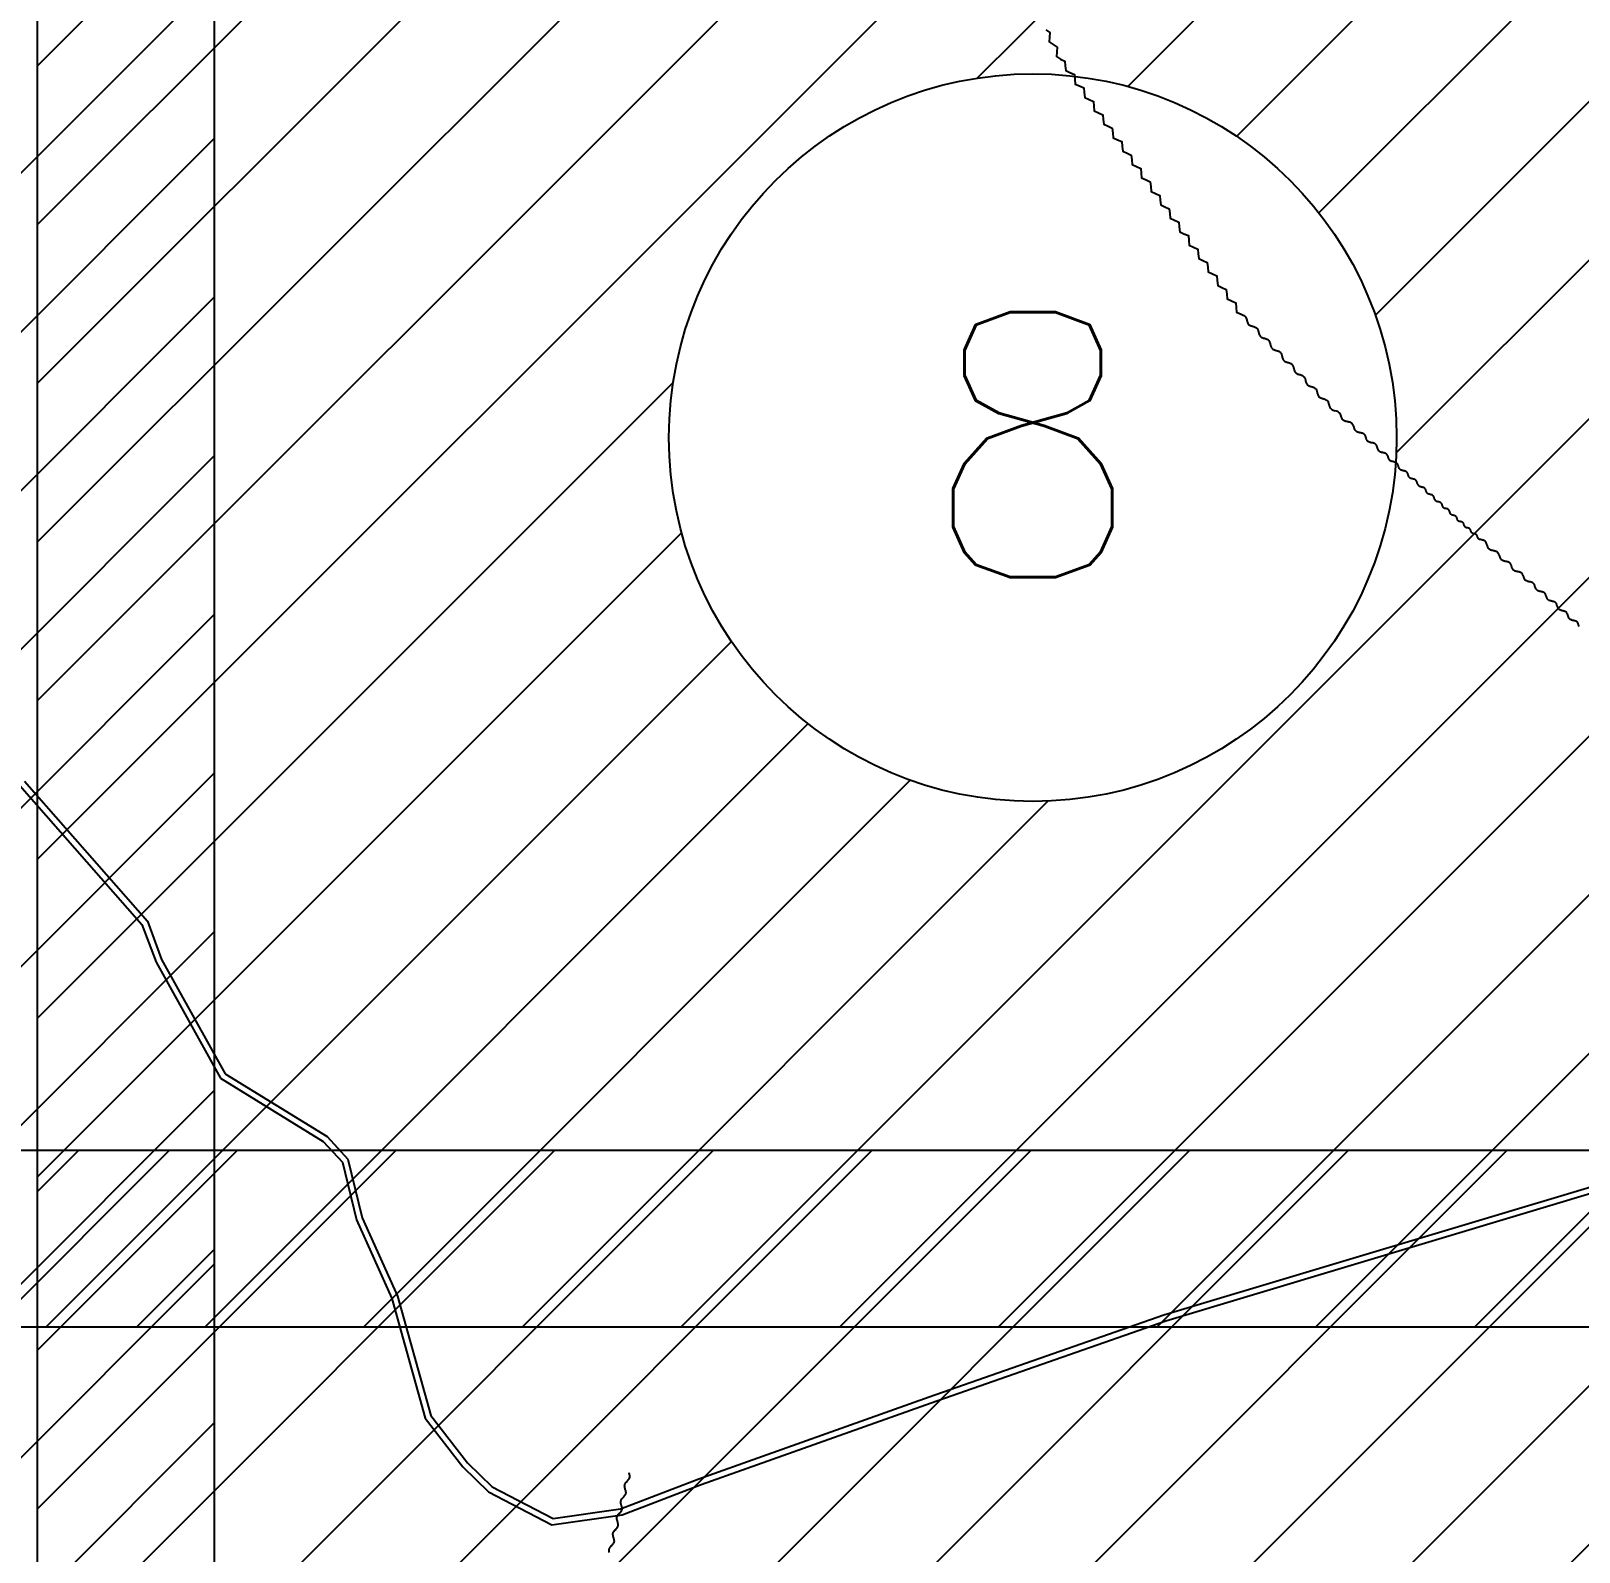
# Model space of a CAD drawing. Header units: metres. Extents: x 511708 to 512549, y 196282 to 196876.
# Drawn here: x 512415.74 to 512433.08, y 196493.22 to 196510.26 of the extents above; entities that cross this region are included whole.
import ezdxf
from ezdxf.enums import TextEntityAlignment as Align

# ---------------------------------------------------------------- set-up
doc = ezdxf.new("R2010")
doc.units = ezdxf.units.M
doc.header["$MEASUREMENT"] = 0
doc.layers.get('0').update_dxf_attribs({"linetype": 'CONTINUOUS'})
doc.styles.get("Standard").update_dxf_attribs({"font": 'Simplex.shx'})

msp = doc.modelspace()

# ---------------------------------------------------------------- hatches: boundary and pattern name
at = {"ltscale": 30}
h = msp.add_hatch(dxfattribs=at)
h.set_pattern_fill('LINE', color=2, scale=0.396, angle=45, style=0)
h.set_pattern_definition([(45, (510635.8625, 194380.4005), (-0.88904536, 0.88904536), [])])
edge = h.paths.add_edge_path(flags=16)
edge.add_arc((512406.643, 196505.707), 4.076, 0, 360)
h.paths.add_polyline_path([(512395.492, 196515.67), (512417.794, 196515.67), (512417.794, 196495.743), (512395.492, 196495.743)])
h = msp.add_hatch(dxfattribs=at)
h.set_pattern_fill('LINE', color=2, scale=0.396, angle=45, style=0)
h.set_pattern_definition([(45, (510656.1841, 194380.4005), (-0.88904536, 0.88904536), [])])
edge = h.paths.add_edge_path(flags=16)
edge.add_arc((512426.964, 196505.707), 4.076, 0, 360)
h.paths.add_polyline_path([(512415.814, 196515.67), (512438.115, 196515.67), (512438.115, 196495.743), (512415.814, 196495.743)])
h = msp.add_hatch(dxfattribs=at)
h.set_pattern_fill('LINE', color=2, scale=0.396, angle=45, style=0)
h.set_pattern_definition([(45, (510635.8625, 194362.4543), (-0.88904536, 0.88904536), [])])
edge = h.paths.add_edge_path(flags=16)
edge.add_arc((512406.643, 196487.76), 4.076, 0, 360)
h.paths.add_polyline_path([(512395.492, 196497.723), (512417.794, 196497.723), (512417.794, 196477.797), (512395.492, 196477.797)])
h = msp.add_hatch(dxfattribs=at)
h.set_pattern_fill('LINE', color=2, scale=0.396, angle=45, style=0)
h.set_pattern_definition([(45, (510656.1841, 194362.4543), (-0.88904536, 0.88904536), [])])
edge = h.paths.add_edge_path(flags=16)
edge.add_arc((512426.964, 196487.76), 4.076, 0, 360)
h.paths.add_polyline_path([(512415.814, 196497.723), (512438.115, 196497.723), (512438.115, 196477.797), (512415.814, 196477.797)])

# ---------------------------------------------------------------- linework, layer by layer
at = {"color": 3}
for p, q in [((512415.617, 196501.811), (512416.984, 196500.254)), ((512415.666, 196501.86), (512417.045, 196500.29)), ((512416.984, 196500.254), (512417.141, 196499.83)), ((512417.045, 196500.29), (512417.204, 196499.859)), ((512417.141, 196499.83), (512417.863, 196498.531)), ((512417.204, 196499.859), (512417.915, 196498.58)), ((512428.433, 196495.88), (512437.932, 196498.73)), ((512428.455, 196495.814), (512437.952, 196498.663)), ((512417.863, 196498.531), (512419.013, 196497.823)), ((512417.915, 196498.58), (512419.057, 196497.877)), ((512419.013, 196497.823), (512419.229, 196497.591)), ((512419.057, 196497.877), (512419.292, 196497.625)), ((512419.229, 196497.591), (512419.386, 196496.944)), ((512419.292, 196497.625), (512419.452, 196496.966)), ((512419.386, 196496.944), (512419.782, 196496.063)), ((512419.452, 196496.966), (512419.847, 196496.087)), ((512419.782, 196496.063), (512420.156, 196494.721)), ((512419.847, 196496.087), (512420.219, 196494.753)), ((512425.803, 196494.959), (512428.433, 196495.88)), ((512425.826, 196494.894), (512428.455, 196495.814)), ((512423.224, 196494.043), (512425.803, 196494.959)), ((512423.248, 196493.978), (512425.826, 196494.894)), ((512420.156, 196494.721), (512420.58, 196494.177)), ((512420.219, 196494.753), (512420.632, 196494.223)), ((512420.58, 196494.177), (512420.867, 196493.895)), ((512420.632, 196494.223), (512420.908, 196493.952)), ((512420.908, 196493.952), (512421.59, 196493.597)), ((512422.345, 196493.705), (512423.224, 196494.043)), ((512422.363, 196493.637), (512423.248, 196493.978)), ((512420.867, 196493.895), (512421.577, 196493.525)), ((512421.577, 196493.525), (512422.363, 196493.637)), ((512421.59, 196493.597), (512422.345, 196493.705))]:
    msp.add_line(p, q, dxfattribs=at)
at = {"color": 5, "linetype": 'Continuous', "lineweight": -3}
for points in [[(512395.492, 196515.67), (512417.794, 196515.67), (512417.794, 196495.743), (512395.492, 196495.743)], [(512415.814, 196515.67), (512438.115, 196515.67), (512438.115, 196495.743), (512415.814, 196495.743)], [(512395.492, 196497.723), (512417.794, 196497.723), (512417.794, 196477.797), (512395.492, 196477.797)], [(512415.814, 196497.723), (512438.115, 196497.723), (512438.115, 196477.797), (512415.814, 196477.797)]]:
    msp.add_lwpolyline(points, close=True, dxfattribs=at)
at = {"color": 42, "lineweight": -3, "ltscale": 30}
for points in [[(512427.111, 196510.276), (512427.155, 196510.247), (512427.152, 196510.194), (512427.149, 196510.141), (512427.193, 196510.112), (512427.237, 196510.083), (512427.234, 196510.03), (512427.231, 196509.977), (512427.275, 196509.948), (512427.323, 196509.925), (512427.328, 196509.872), (512427.333, 196509.819), (512427.381, 196509.797), (512427.43, 196509.775), (512427.435, 196509.722), (512427.439, 196509.669), (512427.488, 196509.647), (512427.536, 196509.625), (512427.541, 196509.572), (512427.546, 196509.519), (512427.594, 196509.496), (512427.643, 196509.474), (512427.647, 196509.421), (512427.652, 196509.368), (512427.701, 196509.346), (512427.749, 196509.324), (512427.754, 196509.271), (512427.759, 196509.218), (512427.807, 196509.195), (512427.855, 196509.173), (512427.86, 196509.12), (512427.865, 196509.067), (512427.913, 196509.045), (512427.962, 196509.023), (512427.967, 196508.97), (512427.972, 196508.917), (512428.02, 196508.895), (512428.068, 196508.872), (512428.073, 196508.819), (512428.078, 196508.766), (512428.126, 196508.744), (512428.175, 196508.722), (512428.179, 196508.669), (512428.184, 196508.616), (512428.233, 196508.594), (512428.281, 196508.572), (512428.286, 196508.519), (512428.291, 196508.466), (512428.339, 196508.443), (512428.387, 196508.421), (512428.392, 196508.368), (512428.397, 196508.315), (512428.445, 196508.293), (512428.494, 196508.271), (512428.499, 196508.218), (512428.504, 196508.165), (512428.552, 196508.143), (512428.6, 196508.12), (512428.605, 196508.067), (512428.61, 196508.014), (512428.658, 196507.992), (512428.707, 196507.97), (512428.711, 196507.917), (512428.716, 196507.864), (512428.765, 196507.842), (512428.813, 196507.819), (512428.818, 196507.767), (512428.823, 196507.714), (512428.871, 196507.691), (512428.919, 196507.669), (512428.924, 196507.616), (512428.929, 196507.563), (512428.977, 196507.541), (512429.026, 196507.519), (512429.031, 196507.466), (512429.036, 196507.413), (512429.084, 196507.39), (512429.132, 196507.368), (512429.137, 196507.315), (512429.142, 196507.262), (512429.19, 196507.24), (512429.239, 196507.218), (512429.244, 196507.165), (512429.248, 196507.112), (512429.297, 196507.09)], [(512429.297, 196507.09), (512429.314, 196507.084), (512429.328, 196507.077), (512429.339, 196507.069), (512429.347, 196507.061), (512429.352, 196507.052), (512429.356, 196507.044), (512429.359, 196507.035), (512429.361, 196507.026), (512429.363, 196507.018), (512429.365, 196507.011), (512429.367, 196507.004), (512429.37, 196506.997), (512429.372, 196506.991), (512429.375, 196506.985), (512429.378, 196506.98), (512429.382, 196506.976), (512429.387, 196506.972), (512429.392, 196506.968), (512429.397, 196506.965), (512429.403, 196506.963), (512429.409, 196506.96), (512429.415, 196506.958), (512429.422, 196506.956), (512429.428, 196506.955), (512429.435, 196506.953), (512429.441, 196506.951), (512429.447, 196506.949), (512429.453, 196506.946), (512429.459, 196506.944), (512429.465, 196506.941), (512429.47, 196506.937), (512429.474, 196506.933), (512429.478, 196506.929), (512429.481, 196506.924), (512429.484, 196506.918), (512429.486, 196506.913), (512429.488, 196506.906), (512429.49, 196506.9), (512429.492, 196506.894), (512429.494, 196506.887), (512429.495, 196506.88), (512429.497, 196506.874), (512429.499, 196506.868), (512429.501, 196506.861), (512429.504, 196506.856), (512429.507, 196506.85), (512429.51, 196506.845), (512429.514, 196506.841), (512429.518, 196506.837), (512429.523, 196506.833), (512429.528, 196506.83), (512429.534, 196506.828), (512429.54, 196506.825), (512429.546, 196506.823), (512429.553, 196506.821), (512429.559, 196506.82), (512429.566, 196506.818), (512429.572, 196506.816), (512429.579, 196506.814), (512429.585, 196506.811), (512429.591, 196506.809), (512429.596, 196506.806), (512429.601, 196506.802), (512429.605, 196506.798), (512429.609, 196506.794), (512429.612, 196506.789), (512429.615, 196506.783), (512429.618, 196506.778), (512429.62, 196506.771), (512429.622, 196506.765), (512429.623, 196506.759), (512429.625, 196506.752), (512429.627, 196506.745), (512429.629, 196506.739), (512429.63, 196506.733), (512429.633, 196506.726), (512429.635, 196506.721), (512429.638, 196506.715), (512429.641, 196506.71), (512429.645, 196506.706), (512429.649, 196506.702), (512429.654, 196506.698), (512429.66, 196506.695), (512429.665, 196506.693), (512429.672, 196506.69), (512429.678, 196506.688), (512429.684, 196506.686), (512429.691, 196506.684), (512429.697, 196506.683), (512429.704, 196506.681), (512429.71, 196506.679), (512429.716, 196506.676), (512429.722, 196506.674), (512429.727, 196506.671), (512429.732, 196506.667), (512429.737, 196506.663), (512429.74, 196506.659), (512429.744, 196506.654), (512429.747, 196506.648), (512429.749, 196506.643), (512429.751, 196506.636), (512429.753, 196506.63), (512429.755, 196506.624), (512429.757, 196506.617), (512429.758, 196506.61), (512429.76, 196506.604), (512429.762, 196506.598), (512429.764, 196506.591), (512429.766, 196506.586), (512429.769, 196506.58), (512429.773, 196506.575), (512429.776, 196506.571), (512429.781, 196506.567), (512429.786, 196506.563), (512429.791, 196506.56), (512429.797, 196506.558), (512429.803, 196506.555), (512429.809, 196506.553), (512429.816, 196506.551), (512429.822, 196506.549), (512429.829, 196506.548), (512429.835, 196506.546), (512429.841, 196506.544), (512429.848, 196506.541), (512429.853, 196506.539), (512429.859, 196506.536), (512429.864, 196506.532), (512429.868, 196506.528), (512429.872, 196506.524), (512429.875, 196506.519), (512429.878, 196506.513), (512429.88, 196506.507), (512429.883, 196506.501), (512429.884, 196506.495), (512429.886, 196506.488), (512429.888, 196506.482), (512429.89, 196506.475), (512429.891, 196506.469), (512429.893, 196506.462), (512429.895, 196506.456), (512429.898, 196506.45), (512429.901, 196506.445), (512429.904, 196506.44), (512429.908, 196506.435), (512429.912, 196506.432), (512429.917, 196506.428), (512429.922, 196506.425), (512429.928, 196506.423), (512429.934, 196506.42), (512429.941, 196506.418), (512429.947, 196506.416), (512429.954, 196506.414), (512429.96, 196506.413), (512429.967, 196506.411), (512429.973, 196506.408), (512429.979, 196506.406), (512429.985, 196506.404), (512429.99, 196506.401), (512429.995, 196506.397), (512429.999, 196506.393), (512430.003, 196506.389), (512430.006, 196506.384), (512430.009, 196506.378), (512430.012, 196506.372), (512430.014, 196506.366), (512430.016, 196506.36), (512430.018, 196506.353), (512430.019, 196506.347), (512430.021, 196506.34), (512430.023, 196506.334), (512430.025, 196506.327), (512430.027, 196506.321), (512430.029, 196506.315), (512430.032, 196506.31), (512430.035, 196506.305), (512430.039, 196506.3), (512430.043, 196506.297), (512430.048, 196506.293), (512430.054, 196506.29), (512430.06, 196506.288), (512430.066, 196506.285), (512430.072, 196506.283), (512430.078, 196506.281), (512430.085, 196506.279), (512430.091, 196506.277), (512430.098, 196506.276), (512430.104, 196506.273), (512430.11, 196506.271), (512430.116, 196506.269), (512430.121, 196506.266), (512430.126, 196506.262), (512430.131, 196506.258), (512430.135, 196506.254), (512430.138, 196506.249), (512430.141, 196506.243), (512430.143, 196506.237), (512430.145, 196506.231), (512430.147, 196506.225), (512430.149, 196506.218), (512430.151, 196506.212), (512430.152, 196506.205), (512430.154, 196506.199), (512430.156, 196506.192), (512430.158, 196506.186), (512430.161, 196506.18), (512430.163, 196506.175), (512430.167, 196506.17), (512430.17, 196506.165), (512430.175, 196506.161), (512430.18, 196506.158), (512430.185, 196506.155), (512430.191, 196506.152), (512430.197, 196506.15), (512430.203, 196506.148), (512430.21, 196506.146), (512430.216, 196506.144), (512430.223, 196506.142), (512430.229, 196506.14), (512430.236, 196506.138), (512430.242, 196506.136), (512430.247, 196506.133), (512430.253, 196506.131), (512430.258, 196506.127), (512430.262, 196506.123), (512430.266, 196506.119), (512430.269, 196506.114), (512430.272, 196506.108), (512430.275, 196506.102), (512430.277, 196506.095), (512430.279, 196506.088), (512430.281, 196506.08), (512430.283, 196506.072), (512430.285, 196506.064), (512430.288, 196506.055), (512430.292, 196506.047), (512430.298, 196506.038), (512430.306, 196506.03), (512430.316, 196506.022), (512430.33, 196506.015), (512430.348, 196506.009)], [(512433.085, 196503.592), (512433.083, 196503.597), (512433.081, 196503.603), (512433.08, 196503.608), (512433.078, 196503.614), (512433.076, 196503.619), (512433.074, 196503.624), (512433.071, 196503.629), (512433.069, 196503.634), (512433.066, 196503.638), (512433.062, 196503.642), (512433.058, 196503.645), (512433.054, 196503.647), (512433.049, 196503.65), (512433.044, 196503.652), (512433.039, 196503.653), (512433.033, 196503.655), (512433.028, 196503.656), (512433.022, 196503.658), (512433.016, 196503.659), (512433.011, 196503.66), (512433.005, 196503.662), (512433, 196503.663), (512432.995, 196503.665), (512432.99, 196503.668), (512432.986, 196503.67), (512432.982, 196503.673), (512432.978, 196503.677), (512432.975, 196503.681), (512432.972, 196503.686), (512432.97, 196503.69), (512432.968, 196503.696), (512432.966, 196503.701), (512432.964, 196503.706), (512432.962, 196503.712), (512432.96, 196503.718), (512432.958, 196503.723), (512432.956, 196503.728), (512432.954, 196503.734), (512432.952, 196503.738), (512432.949, 196503.743), (512432.946, 196503.747), (512432.943, 196503.751), (512432.939, 196503.754), (512432.934, 196503.757), (512432.929, 196503.759), (512432.924, 196503.761), (512432.919, 196503.762), (512432.913, 196503.764), (512432.908, 196503.765), (512432.902, 196503.766), (512432.896, 196503.767), (512432.891, 196503.769), (512432.885, 196503.77), (512432.88, 196503.772), (512432.875, 196503.774), (512432.87, 196503.776), (512432.865, 196503.778), (512432.861, 196503.782), (512432.858, 196503.785), (512432.854, 196503.789), (512432.852, 196503.794), (512432.849, 196503.799), (512432.847, 196503.804), (512432.845, 196503.809), (512432.843, 196503.815), (512432.841, 196503.82), (512432.839, 196503.826), (512432.837, 196503.831), (512432.835, 196503.837), (512432.833, 196503.842), (512432.831, 196503.847), (512432.828, 196503.851), (512432.825, 196503.855), (512432.821, 196503.859), (512432.817, 196503.862), (512432.813, 196503.865), (512432.808, 196503.867), (512432.803, 196503.869), (512432.797, 196503.87), (512432.792, 196503.872), (512432.786, 196503.873), (512432.78, 196503.874), (512432.774, 196503.875), (512432.769, 196503.877), (512432.763, 196503.878), (512432.757, 196503.88), (512432.752, 196503.881), (512432.747, 196503.884), (512432.743, 196503.886), (512432.739, 196503.889), (512432.735, 196503.893), (512432.732, 196503.897), (512432.729, 196503.902), (512432.726, 196503.907), (512432.724, 196503.912), (512432.722, 196503.917), (512432.72, 196503.923), (512432.718, 196503.928), (512432.716, 196503.934), (512432.714, 196503.94), (512432.712, 196503.945), (512432.71, 196503.95), (512432.707, 196503.955), (512432.704, 196503.96), (512432.701, 196503.964), (512432.697, 196503.968), (512432.693, 196503.971), (512432.689, 196503.973), (512432.684, 196503.975), (512432.679, 196503.977), (512432.673, 196503.979), (512432.667, 196503.98), (512432.662, 196503.981), (512432.656, 196503.983), (512432.65, 196503.984), (512432.644, 196503.985), (512432.638, 196503.986), (512432.633, 196503.988), (512432.627, 196503.99), (512432.622, 196503.992), (512432.618, 196503.995), (512432.614, 196503.998), (512432.61, 196504.002), (512432.606, 196504.006), (512432.604, 196504.01), (512432.601, 196504.015), (512432.599, 196504.021), (512432.596, 196504.026), (512432.594, 196504.032), (512432.592, 196504.037), (512432.59, 196504.043), (512432.588, 196504.049), (512432.586, 196504.054), (512432.584, 196504.06), (512432.581, 196504.065), (512432.578, 196504.069), (512432.575, 196504.073), (512432.571, 196504.077), (512432.567, 196504.08), (512432.562, 196504.083), (512432.557, 196504.085), (512432.552, 196504.087), (512432.546, 196504.089), (512432.54, 196504.09), (512432.535, 196504.091), (512432.529, 196504.092), (512432.523, 196504.093), (512432.517, 196504.095), (512432.511, 196504.096), (512432.505, 196504.098), (512432.5, 196504.1), (512432.494, 196504.102), (512432.49, 196504.105), (512432.485, 196504.108), (512432.482, 196504.112), (512432.478, 196504.116), (512432.475, 196504.121), (512432.472, 196504.126), (512432.47, 196504.131), (512432.468, 196504.137), (512432.466, 196504.142), (512432.464, 196504.148), (512432.461, 196504.154), (512432.459, 196504.16), (512432.457, 196504.166), (512432.455, 196504.171), (512432.452, 196504.176), (512432.449, 196504.181), (512432.446, 196504.185), (512432.442, 196504.189), (512432.437, 196504.192), (512432.433, 196504.195), (512432.427, 196504.197), (512432.422, 196504.199), (512432.416, 196504.201), (512432.41, 196504.202), (512432.404, 196504.203), (512432.398, 196504.204), (512432.392, 196504.206), (512432.386, 196504.207), (512432.38, 196504.208), (512432.374, 196504.21), (512432.368, 196504.212), (512432.363, 196504.214), (512432.358, 196504.217), (512432.354, 196504.22), (512432.35, 196504.224), (512432.346, 196504.229), (512432.343, 196504.233), (512432.34, 196504.239), (512432.338, 196504.244), (512432.336, 196504.25), (512432.333, 196504.256), (512432.331, 196504.262), (512432.329, 196504.268), (512432.327, 196504.274), (512432.325, 196504.28), (512432.322, 196504.285), (512432.319, 196504.29), (512432.316, 196504.295), (512432.313, 196504.3), (512432.309, 196504.304), (512432.304, 196504.307), (512432.3, 196504.31), (512432.294, 196504.312), (512432.289, 196504.314), (512432.283, 196504.316), (512432.277, 196504.317), (512432.27, 196504.318), (512432.264, 196504.32), (512432.258, 196504.321), (512432.251, 196504.322), (512432.245, 196504.324), (512432.239, 196504.325), (512432.233, 196504.327), (512432.228, 196504.33), (512432.223, 196504.333), (512432.218, 196504.336), (512432.214, 196504.34), (512432.211, 196504.345), (512432.207, 196504.35), (512432.205, 196504.355), (512432.202, 196504.361), (512432.2, 196504.367), (512432.197, 196504.373), (512432.195, 196504.379), (512432.193, 196504.386), (512432.191, 196504.392), (512432.188, 196504.398), (512432.186, 196504.403), (512432.183, 196504.409), (512432.18, 196504.414), (512432.176, 196504.419), (512432.172, 196504.423), (512432.168, 196504.426), (512432.163, 196504.429), (512432.157, 196504.431), (512432.151, 196504.433), (512432.145, 196504.435), (512432.139, 196504.437), (512432.132, 196504.438), (512432.126, 196504.439), (512432.119, 196504.441), (512432.113, 196504.442), (512432.106, 196504.444), (512432.1, 196504.445), (512432.094, 196504.447), (512432.088, 196504.45), (512432.083, 196504.453), (512432.078, 196504.457), (512432.074, 196504.461), (512432.071, 196504.466), (512432.067, 196504.471), (512432.064, 196504.477), (512432.062, 196504.483), (512432.059, 196504.489), (512432.057, 196504.495), (512432.055, 196504.502), (512432.053, 196504.508), (512432.05, 196504.514), (512432.048, 196504.521), (512432.045, 196504.527), (512432.042, 196504.532), (512432.039, 196504.538), (512432.035, 196504.542), (512432.031, 196504.547), (512432.026, 196504.55), (512432.021, 196504.553), (512432.016, 196504.556), (512432.01, 196504.558), (512432.004, 196504.559), (512431.999, 196504.561), (512431.993, 196504.562), (512431.988, 196504.563), (512431.983, 196504.564), (512431.978, 196504.565), (512431.974, 196504.566), (512431.97, 196504.567), (512431.967, 196504.568), (512431.964, 196504.57), (512431.961, 196504.571), (512431.959, 196504.573), (512431.956, 196504.576), (512431.954, 196504.578), (512431.953, 196504.581), (512431.951, 196504.584), (512431.95, 196504.587), (512431.949, 196504.59), (512431.947, 196504.593), (512431.946, 196504.597), (512431.945, 196504.6), (512431.944, 196504.604), (512431.943, 196504.607), (512431.941, 196504.61), (512431.94, 196504.613), (512431.938, 196504.616), (512431.936, 196504.618), (512431.934, 196504.62), (512431.932, 196504.622), (512431.929, 196504.624), (512431.926, 196504.625), (512431.923, 196504.626), (512431.92, 196504.627), (512431.916, 196504.628), (512431.913, 196504.629), (512431.909, 196504.63), (512431.906, 196504.63), (512431.902, 196504.631), (512431.899, 196504.632), (512431.896, 196504.633), (512431.893, 196504.634), (512431.89, 196504.635), (512431.887, 196504.637), (512431.884, 196504.639), (512431.882, 196504.641), (512431.88, 196504.644), (512431.879, 196504.646), (512431.877, 196504.649), (512431.876, 196504.653), (512431.875, 196504.656), (512431.873, 196504.659), (512431.872, 196504.663), (512431.871, 196504.666), (512431.87, 196504.669), (512431.869, 196504.673), (512431.867, 196504.676), (512431.866, 196504.679), (512431.864, 196504.681), (512431.862, 196504.684), (512431.86, 196504.686), (512431.858, 196504.688), (512431.855, 196504.69), (512431.852, 196504.691), (512431.849, 196504.692), (512431.845, 196504.693), (512431.842, 196504.694), (512431.838, 196504.695), (512431.835, 196504.695), (512431.831, 196504.696), (512431.828, 196504.697), (512431.824, 196504.698), (512431.821, 196504.699), (512431.817, 196504.7), (512431.814, 196504.702), (512431.811, 196504.703), (512431.809, 196504.705), (512431.807, 196504.708), (512431.804, 196504.71), (512431.803, 196504.713), (512431.801, 196504.717), (512431.8, 196504.72), (512431.798, 196504.723), (512431.797, 196504.727), (512431.796, 196504.73), (512431.795, 196504.734), (512431.794, 196504.738), (512431.792, 196504.741), (512431.791, 196504.744), (512431.789, 196504.748), (512431.787, 196504.751), (512431.785, 196504.753), (512431.783, 196504.756), (512431.78, 196504.758), (512431.778, 196504.759), (512431.774, 196504.761), (512431.771, 196504.762), (512431.768, 196504.763), (512431.764, 196504.764), (512431.76, 196504.765), (512431.757, 196504.766), (512431.753, 196504.766), (512431.749, 196504.767), (512431.746, 196504.768), (512431.742, 196504.769), (512431.739, 196504.77), (512431.736, 196504.772), (512431.733, 196504.773), (512431.73, 196504.776), (512431.728, 196504.778), (512431.726, 196504.781), (512431.724, 196504.783), (512431.723, 196504.787), (512431.721, 196504.79), (512431.72, 196504.793), (512431.719, 196504.797), (512431.718, 196504.801), (512431.716, 196504.804), (512431.715, 196504.808), (512431.714, 196504.811), (512431.712, 196504.815), (512431.711, 196504.818), (512431.709, 196504.821), (512431.707, 196504.823), (512431.705, 196504.826), (512431.702, 196504.828), (512431.699, 196504.829), (512431.696, 196504.831), (512431.693, 196504.832), (512431.689, 196504.833), (512431.685, 196504.834), (512431.682, 196504.835), (512431.678, 196504.836), (512431.674, 196504.837), (512431.67, 196504.837), (512431.666, 196504.838), (512431.663, 196504.84), (512431.659, 196504.841), (512431.656, 196504.842), (512431.653, 196504.844), (512431.65, 196504.846), (512431.647, 196504.849), (512431.645, 196504.852), (512431.643, 196504.855), (512431.642, 196504.859), (512431.64, 196504.862), (512431.639, 196504.866), (512431.637, 196504.87), (512431.636, 196504.874), (512431.635, 196504.877), (512431.633, 196504.881), (512431.632, 196504.885), (512431.63, 196504.889), (512431.629, 196504.892), (512431.627, 196504.895), (512431.625, 196504.898), (512431.622, 196504.901), (512431.619, 196504.903), (512431.616, 196504.905), (512431.613, 196504.906), (512431.609, 196504.908), (512431.605, 196504.909), (512431.602, 196504.91), (512431.598, 196504.911), (512431.594, 196504.912), (512431.59, 196504.912), (512431.586, 196504.913), (512431.582, 196504.914), (512431.578, 196504.915), (512431.574, 196504.917), (512431.571, 196504.918), (512431.568, 196504.92), (512431.565, 196504.922), (512431.563, 196504.925), (512431.561, 196504.928), (512431.559, 196504.931), (512431.557, 196504.934), (512431.555, 196504.938), (512431.554, 196504.942), (512431.553, 196504.946), (512431.551, 196504.949), (512431.55, 196504.953), (512431.549, 196504.957), (512431.547, 196504.961), (512431.546, 196504.965), (512431.544, 196504.968), (512431.542, 196504.971), (512431.54, 196504.974), (512431.537, 196504.977), (512431.535, 196504.979), (512431.532, 196504.981), (512431.528, 196504.982), (512431.525, 196504.984), (512431.521, 196504.985), (512431.517, 196504.986), (512431.513, 196504.987), (512431.509, 196504.987), (512431.504, 196504.988), (512431.5, 196504.989), (512431.496, 196504.99), (512431.492, 196504.992), (512431.488, 196504.993), (512431.484, 196504.995), (512431.481, 196504.997), (512431.478, 196504.999), (512431.475, 196505.002), (512431.473, 196505.005), (512431.471, 196505.009), (512431.469, 196505.012), (512431.467, 196505.016), (512431.466, 196505.02), (512431.464, 196505.025), (512431.463, 196505.029), (512431.461, 196505.033), (512431.46, 196505.037), (512431.458, 196505.041), (512431.457, 196505.045), (512431.455, 196505.049), (512431.453, 196505.053), (512431.45, 196505.056), (512431.447, 196505.058), (512431.444, 196505.061), (512431.441, 196505.063), (512431.437, 196505.065), (512431.433, 196505.066), (512431.429, 196505.067), (512431.425, 196505.068), (512431.421, 196505.069), (512431.416, 196505.07), (512431.412, 196505.071), (512431.408, 196505.072), (512431.403, 196505.073), (512431.399, 196505.075), (512431.395, 196505.076), (512431.392, 196505.078), (512431.388, 196505.08), (512431.385, 196505.082), (512431.382, 196505.085), (512431.38, 196505.088), (512431.378, 196505.092), (512431.376, 196505.095), (512431.374, 196505.099), (512431.373, 196505.103), (512431.371, 196505.107), (512431.37, 196505.112), (512431.369, 196505.116), (512431.367, 196505.12), (512431.366, 196505.124), (512431.364, 196505.128), (512431.362, 196505.132), (512431.36, 196505.135), (512431.358, 196505.139), (512431.355, 196505.141), (512431.352, 196505.144), (512431.348, 196505.146), (512431.345, 196505.148), (512431.341, 196505.149), (512431.336, 196505.15), (512431.332, 196505.151), (512431.328, 196505.152), (512431.323, 196505.153), (512431.318, 196505.154), (512431.314, 196505.155), (512431.309, 196505.156), (512431.305, 196505.158), (512431.3, 196505.159), (512431.296, 196505.161), (512431.293, 196505.164), (512431.289, 196505.166), (512431.286, 196505.169), (512431.284, 196505.173), (512431.281, 196505.177), (512431.279, 196505.181), (512431.277, 196505.185), (512431.276, 196505.189), (512431.274, 196505.194), (512431.272, 196505.199), (512431.271, 196505.204), (512431.269, 196505.208), (512431.267, 196505.213), (512431.266, 196505.217), (512431.264, 196505.221), (512431.261, 196505.225), (512431.259, 196505.228), (512431.256, 196505.231), (512431.252, 196505.234), (512431.248, 196505.236), (512431.244, 196505.238), (512431.24, 196505.24), (512431.235, 196505.241), (512431.231, 196505.242), (512431.226, 196505.243), (512431.221, 196505.244), (512431.216, 196505.245), (512431.211, 196505.247), (512431.207, 196505.248), (512431.202, 196505.249), (512431.198, 196505.251), (512431.194, 196505.253), (512431.19, 196505.255), (512431.187, 196505.257), (512431.184, 196505.26), (512431.181, 196505.264), (512431.179, 196505.268), (512431.177, 196505.272), (512431.175, 196505.276), (512431.173, 196505.281), (512431.171, 196505.285), (512431.17, 196505.29), (512431.168, 196505.295), (512431.167, 196505.299), (512431.165, 196505.304), (512431.163, 196505.308), (512431.161, 196505.312), (512431.159, 196505.316), (512431.156, 196505.32), (512431.153, 196505.323), (512431.15, 196505.325), (512431.146, 196505.328), (512431.142, 196505.329), (512431.137, 196505.331), (512431.133, 196505.332), (512431.128, 196505.334), (512431.123, 196505.335), (512431.118, 196505.336), (512431.113, 196505.337), (512431.108, 196505.338), (512431.102, 196505.339), (512431.098, 196505.341), (512431.093, 196505.342), (512431.088, 196505.345), (512431.084, 196505.347), (512431.08, 196505.35), (512431.077, 196505.353), (512431.074, 196505.357), (512431.071, 196505.361), (512431.069, 196505.366), (512431.067, 196505.371), (512431.065, 196505.376), (512431.063, 196505.381), (512431.061, 196505.386), (512431.06, 196505.391), (512431.058, 196505.396), (512431.056, 196505.401), (512431.054, 196505.406), (512431.051, 196505.411), (512431.049, 196505.415), (512431.046, 196505.419), (512431.043, 196505.422), (512431.039, 196505.425), (512431.035, 196505.428), (512431.03, 196505.43), (512431.025, 196505.432), (512431.02, 196505.433), (512431.015, 196505.434), (512431.01, 196505.435), (512431.004, 196505.437), (512430.999, 196505.438), (512430.994, 196505.439), (512430.988, 196505.44), (512430.983, 196505.442), (512430.979, 196505.443), (512430.974, 196505.445), (512430.97, 196505.448), (512430.966, 196505.451), (512430.963, 196505.454), (512430.96, 196505.458), (512430.957, 196505.462), (512430.955, 196505.467), (512430.953, 196505.472), (512430.951, 196505.477), (512430.949, 196505.482), (512430.947, 196505.487), (512430.945, 196505.492), (512430.944, 196505.497), (512430.942, 196505.502), (512430.94, 196505.507), (512430.937, 196505.512), (512430.935, 196505.516), (512430.932, 196505.52), (512430.928, 196505.523), (512430.924, 196505.526), (512430.92, 196505.529), (512430.916, 196505.531), (512430.911, 196505.532), (512430.906, 196505.534), (512430.9, 196505.535), (512430.895, 196505.536), (512430.889, 196505.538), (512430.883, 196505.539), (512430.878, 196505.54), (512430.872, 196505.541), (512430.867, 196505.543), (512430.861, 196505.545), (512430.856, 196505.547), (512430.852, 196505.55), (512430.847, 196505.553), (512430.844, 196505.557), (512430.84, 196505.561), (512430.837, 196505.566), (512430.835, 196505.571), (512430.832, 196505.576), (512430.83, 196505.582), (512430.828, 196505.588), (512430.826, 196505.593), (512430.824, 196505.599), (512430.822, 196505.605), (512430.82, 196505.61), (512430.817, 196505.616), (512430.815, 196505.621), (512430.812, 196505.626), (512430.809, 196505.63), (512430.805, 196505.634), (512430.801, 196505.637), (512430.796, 196505.64), (512430.791, 196505.642), (512430.786, 196505.644), (512430.78, 196505.645), (512430.774, 196505.647), (512430.768, 196505.648), (512430.762, 196505.649), (512430.756, 196505.65), (512430.75, 196505.652), (512430.744, 196505.653), (512430.739, 196505.655), (512430.733, 196505.657), (512430.728, 196505.659), (512430.724, 196505.662), (512430.719, 196505.665), (512430.716, 196505.669), (512430.712, 196505.673), (512430.709, 196505.678), (512430.707, 196505.683), (512430.704, 196505.688), (512430.702, 196505.694), (512430.7, 196505.699), (512430.698, 196505.705), (512430.696, 196505.711), (512430.694, 196505.717), (512430.692, 196505.722), (512430.69, 196505.728), (512430.687, 196505.733), (512430.684, 196505.737), (512430.681, 196505.742), (512430.677, 196505.745), (512430.673, 196505.749), (512430.668, 196505.751), (512430.663, 196505.754), (512430.658, 196505.756), (512430.652, 196505.757), (512430.646, 196505.759), (512430.64, 196505.76), (512430.633, 196505.761), (512430.627, 196505.762), (512430.621, 196505.764), (512430.614, 196505.765), (512430.608, 196505.767), (512430.602, 196505.769), (512430.596, 196505.772), (512430.591, 196505.775), (512430.586, 196505.778), (512430.582, 196505.783), (512430.579, 196505.787), (512430.575, 196505.792), (512430.572, 196505.798), (512430.57, 196505.804), (512430.567, 196505.81), (512430.565, 196505.817), (512430.563, 196505.823), (512430.56, 196505.83), (512430.558, 196505.836), (512430.556, 196505.842), (512430.553, 196505.848), (512430.55, 196505.854), (512430.547, 196505.859), (512430.543, 196505.864), (512430.539, 196505.868), (512430.534, 196505.871), (512430.529, 196505.875), (512430.523, 196505.877), (512430.517, 196505.879), (512430.511, 196505.881), (512430.504, 196505.882), (512430.498, 196505.884), (512430.491, 196505.885), (512430.484, 196505.886), (512430.478, 196505.888), (512430.471, 196505.889), (512430.465, 196505.891), (512430.459, 196505.893), (512430.453, 196505.896), (512430.448, 196505.899), (512430.443, 196505.902), (512430.439, 196505.907), (512430.435, 196505.911), (512430.432, 196505.917), (512430.429, 196505.923), (512430.426, 196505.929), (512430.423, 196505.936), (512430.421, 196505.944), (512430.418, 196505.952), (512430.415, 196505.96), (512430.411, 196505.968), (512430.406, 196505.977), (512430.4, 196505.985), (512430.391, 196505.992), (512430.38, 196505.999), (512430.366, 196506.005), (512430.348, 196506.009)], [(512422.221, 196493.216), (512422.219, 196493.223), (512422.218, 196493.229), (512422.217, 196493.235), (512422.217, 196493.241), (512422.217, 196493.247), (512422.218, 196493.253), (512422.22, 196493.258), (512422.222, 196493.264), (512422.225, 196493.269), (512422.229, 196493.274), (512422.233, 196493.279), (512422.237, 196493.284), (512422.242, 196493.289), (512422.246, 196493.294), (512422.251, 196493.299), (512422.255, 196493.304), (512422.26, 196493.309), (512422.264, 196493.314), (512422.267, 196493.319), (512422.27, 196493.324), (512422.273, 196493.329), (512422.275, 196493.335), (512422.276, 196493.341), (512422.276, 196493.347), (512422.275, 196493.353), (512422.275, 196493.359), (512422.273, 196493.365), (512422.272, 196493.371), (512422.27, 196493.378), (512422.268, 196493.384), (512422.266, 196493.391), (512422.264, 196493.397), (512422.263, 196493.403), (512422.262, 196493.41), (512422.261, 196493.416), (512422.26, 196493.422), (512422.261, 196493.428), (512422.262, 196493.434), (512422.263, 196493.439), (512422.266, 196493.445), (512422.269, 196493.45), (512422.272, 196493.455), (512422.276, 196493.46), (512422.281, 196493.465), (512422.285, 196493.47), (512422.29, 196493.475), (512422.295, 196493.48), (512422.299, 196493.484), (512422.303, 196493.489), (512422.307, 196493.494), (512422.311, 196493.5), (512422.314, 196493.505), (512422.316, 196493.51), (512422.318, 196493.516), (512422.319, 196493.521), (512422.319, 196493.527), (512422.319, 196493.533), (512422.318, 196493.54), (512422.317, 196493.546), (512422.315, 196493.552), (512422.314, 196493.559), (512422.312, 196493.565), (512422.31, 196493.572), (512422.308, 196493.578), (512422.307, 196493.584), (512422.305, 196493.591), (512422.304, 196493.597), (512422.304, 196493.603), (512422.304, 196493.609), (512422.305, 196493.615), (512422.307, 196493.62), (512422.31, 196493.625), (512422.313, 196493.631), (512422.316, 196493.636), (512422.32, 196493.641), (512422.324, 196493.646), (512422.329, 196493.651), (512422.334, 196493.656), (512422.338, 196493.66), (512422.343, 196493.665), (512422.347, 196493.67), (512422.351, 196493.675), (512422.355, 196493.68), (512422.358, 196493.686), (512422.36, 196493.691), (512422.362, 196493.697), (512422.363, 196493.702), (512422.363, 196493.708), (512422.363, 196493.714), (512422.362, 196493.72), (512422.361, 196493.727), (512422.359, 196493.733), (512422.357, 196493.739), (512422.355, 196493.746), (512422.354, 196493.752), (512422.352, 196493.759), (512422.35, 196493.765), (512422.349, 196493.771), (512422.348, 196493.778), (512422.348, 196493.784), (512422.348, 196493.79), (512422.349, 196493.795), (512422.351, 196493.801), (512422.353, 196493.806), (512422.356, 196493.812), (512422.36, 196493.817), (512422.364, 196493.822), (512422.368, 196493.827), (512422.373, 196493.831), (512422.377, 196493.836), (512422.382, 196493.841), (512422.386, 196493.846), (512422.391, 196493.851), (512422.395, 196493.856), (512422.398, 196493.861), (512422.401, 196493.866), (512422.404, 196493.872), (512422.406, 196493.877), (512422.407, 196493.883), (512422.407, 196493.889), (512422.406, 196493.895), (512422.406, 196493.901), (512422.404, 196493.908), (512422.403, 196493.914), (512422.401, 196493.92), (512422.399, 196493.927), (512422.397, 196493.933), (512422.395, 196493.94), (512422.394, 196493.946), (512422.393, 196493.952), (512422.392, 196493.958), (512422.391, 196493.965), (512422.392, 196493.97), (512422.393, 196493.976), (512422.394, 196493.982), (512422.397, 196493.987), (512422.4, 196493.993), (512422.404, 196493.998), (512422.408, 196494.003), (512422.413, 196494.009), (512422.418, 196494.014), (512422.424, 196494.02), (512422.43, 196494.027), (512422.436, 196494.034), (512422.441, 196494.042), (512422.445, 196494.051), (512422.448, 196494.062), (512422.448, 196494.075), (512422.447, 196494.09), (512422.443, 196494.108)]]:
    msp.add_lwpolyline(points, dxfattribs=at)
at = {"color": 5, "ltscale": 30}
msp.add_circle((512426.964, 196505.707), 4.076, dxfattribs=at)

# ---------------------------------------------------------------- texts
msp.add_text('8', height=2.97, dxfattribs=at).set_placement((512426.964, 196504.142), align=Align.CENTER)

doc.saveas('drawing.dxf')
